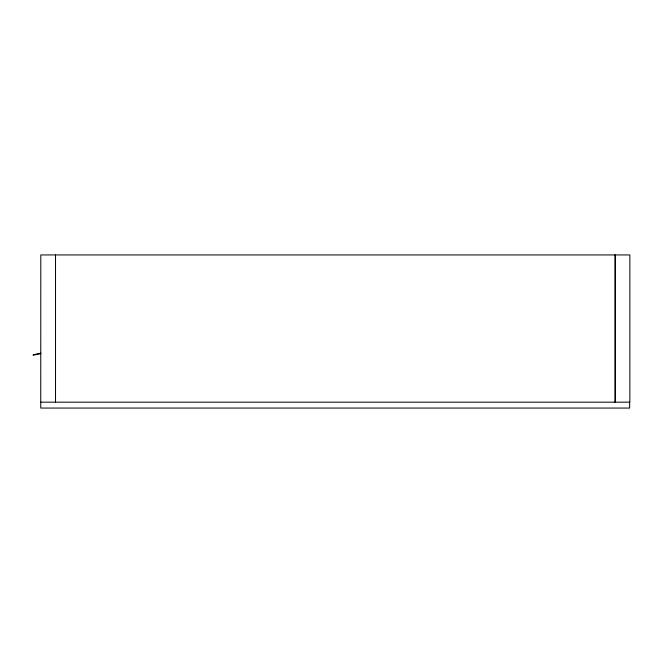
<?xml version="1.0" encoding="UTF-8"?>
<svg xmlns="http://www.w3.org/2000/svg" width="663" height="663" viewBox="0 0 663 663"><rect width="100%" height="100%" fill="white"/><g stroke="black" fill="none" stroke-linecap="round" stroke-linejoin="round"><path stroke-width="0.99" d="M33.15 354.78L40.808 353.18M33.15 355.219L40.808 353.619M40.75 402.168L629.85 402.168L629.85 254.94L40.808 254.94L40.75 408.06L629.651 408.06L629.651 402.168M615.247 254.94L615.247 402.168M615.131 254.94L615.131 402.168M55.526 254.94L55.526 402.168"/></g></svg>
